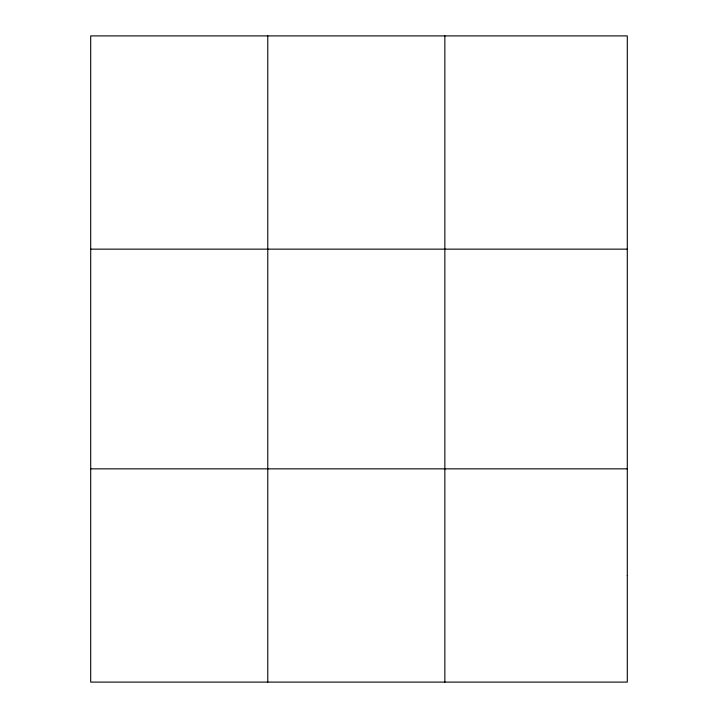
<?xml version="1.0" encoding="UTF-8"?>
<svg xmlns="http://www.w3.org/2000/svg" width="718" height="718" viewBox="0 0 718 718"><rect width="100%" height="100%" fill="white"/><g stroke="black" fill="none" stroke-linecap="round" stroke-linejoin="round"><path stroke-width="1.08" d="M267.778 682.1L267.778 35.9M444.855 682.1L444.855 35.9M90.701 249.146L627.299 249.146M90.701 468.854L627.299 468.854M627.299 575.477L627.299 682.1L90.701 682.1L90.701 35.9L627.299 35.9L627.299 575.477"/></g></svg>
